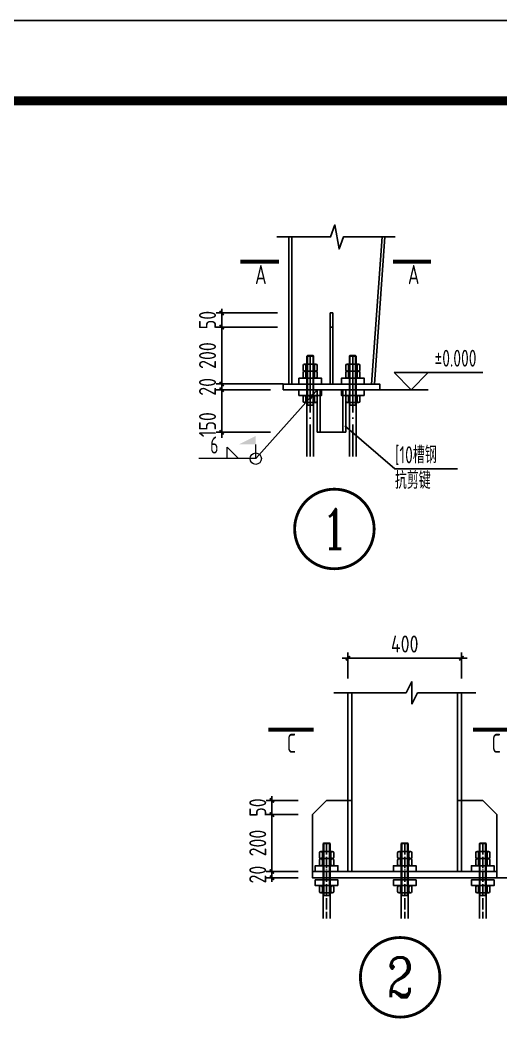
# Model space of a CAD drawing. Extents: x -89996 to 1006241, y -2176 to 440573.
# Drawn here: x 853524 to 861979, y 63825 to 81824 of the extents above; entities that cross this region are included whole.
import ezdxf
from ezdxf.enums import TextEntityAlignment as Align

# ---------------------------------------------------------------- set-up
doc = ezdxf.new("R2010")
doc.units = 0
doc.header["$LTSCALE"] = 1000
doc.header["$MEASUREMENT"] = 0
doc.linetypes.add('DOTE', pattern=[2.42, 2, -0.2, 0.02, -0.2])
for name, color, linetype in [('_TCH_MASK', 7, 'Continuous'), ('AXIS_DIM', 3, 'Continuous'), ('DIM_ELEV', 3, 'Continuous'), ('DIM_IDEN', 3, 'Continuous'), ('DOTE', 1, 'DOTE'), ('PUB_DIM', 3, 'Continuous'), ('PUB_TEXT', 7, 'Continuous'), ('PUB_TITLE', 4, 'Continuous'), ('THIN', 7, 'Continuous'), ('粗线', 5, 'Continuous'), ('钢柱', 2, 'Continuous'), ('锚栓', 7, 'Continuous')]:
    doc.layers.add(name, color=color, linetype=linetype)
doc.layers.add('焊缝标注', color=9, linetype='Continuous', lineweight=18)
doc.styles.add('_TCH_LABEL', font='COMPLEX', dxfattribs={"bigfont": 'GBCBIG'})
doc.styles.get("Standard").update_dxf_attribs({"font": 'gbenor.shx', "bigfont": 'gbcbig.shx'})
doc.styles.add('TSSD_Dimension', font='Tssdeng.shx', dxfattribs={"width": 0.8, "bigfont": 'hztxt.shx'})
doc.styles.add('TSSD_Label', font='tssdeng.shx', dxfattribs={"width": 0.7, "bigfont": 'hztxt.shx'})
doc.dimstyles.new('TSSD_20_100', dxfattribs={"dimtxt": 300, "dimasz": 75, "dimexe": 100, "dimexo": 250, "dimgap": 100, "dimtad": 1, "dimdec": 0, "dimlfac": 0.2, "dimzin": 0, "dimdsep": 46, "dimtxsty": 'TSSD_Dimension', "dimblk": 'ARCHTICK', "dimcen": 0, "dimdle": 100, "dimclrt": 7, "dimadec": 0, "dimazin": 0, "dimtfac": 1, "dimtdec": 0, "dimtix": 1, "dimtmove": 2, "dimatfit": 3, "dimfxl": 0, "dimtolj": 1, "dimtzin": 0, "dimarcsym": 0})
doc.dimstyles.new('TSSD_LEADER_STYLE_200.0', dxfattribs={"dimtxt": 0.18, "dimasz": 200, "dimexe": 0.18, "dimexo": 0.0625, "dimgap": 0.09, "dimtad": 0, "dimtih": 1, "dimtoh": 1, "dimdec": 4, "dimzin": 0, "dimdsep": 46, "dimtxsty": 'Standard', "dimcen": 0.09, "dimadec": 0, "dimazin": 0, "dimtfac": 1, "dimtdec": 4, "dimtofl": 0, "dimtmove": 0, "dimatfit": 3, "dimfxl": 0, "dimtolj": 1, "dimtzin": 0, "dimarcsym": 0})

# ---------------------------------------------------------------- blocks, each defined once
blk = doc.blocks.new('11')
at = {"layer": 'DOTE', "ltscale": 0.1}
blk.add_line((1874735, 407327.2), (1874735, 406972.2), dxfattribs=at)
at = {"layer": '锚栓', "ltscale": 0.1}
for p, q in [((1874723, 407325.2), (1874725, 407327.2)), ((1874723, 407325.2), (1874723, 407297.2)), ((1874723, 407325.2), (1874747, 407325.2)), ((1874725, 407327.2), (1874745, 407327.2)), ((1874725, 407325.2), (1874725, 407297.2)), ((1874747, 407325.2), (1874745, 407327.2)), ((1874745, 407325.2), (1874745, 407297.2)), ((1874747, 407325.2), (1874747, 407297.2)), ((1874710, 407277.2), (1874710, 407292.2)), ((1874715, 407297.2), (1874755, 407297.2)), ((1874720, 407277.2), (1874720, 407292.2)), ((1874725, 407297.2), (1874745, 407297.2)), ((1874750, 407292.2), (1874750, 407277.2)), ((1874760, 407292.2), (1874760, 407277.2)), ((1874710, 407267.2), (1874710, 407252.2)), ((1874715, 407272.2), (1874755, 407272.2)), ((1874715, 407247.2), (1874755, 407247.2)), ((1874720, 407267.2), (1874720, 407252.2)), ((1874745, 407272.2), (1874725, 407272.2)), ((1874725, 407247.2), (1874745, 407247.2)), ((1874750, 407252.2), (1874750, 407267.2)), ((1874760, 407252.2), (1874760, 407267.2)), ((1874710, 407167.2), (1874710, 407182.2)), ((1874715, 407187.2), (1874755, 407187.2)), ((1874720, 407167.2), (1874720, 407182.2)), ((1874725, 407187.2), (1874745, 407187.2)), ((1874750, 407182.2), (1874750, 407167.2)), ((1874760, 407182.2), (1874760, 407167.2)), ((1874715, 407162.2), (1874755, 407162.2)), ((1874745, 407162.2), (1874725, 407162.2))]:
    blk.add_line(p, q, dxfattribs=at)
at = {"layer": '锚栓', "color": 8, "ltscale": 0.1}
for p, q in [((1874723, 407297.2), (1874723, 406972.2)), ((1874725, 407297.2), (1874725, 407152.2)), ((1874745, 407297.2), (1874745, 407152.2)), ((1874747, 407297.2), (1874747, 406972.2)), ((1874723, 407152.2), (1874747, 407152.2))]:
    blk.add_line(p, q, dxfattribs=at)
at = {"layer": '锚栓', "ltscale": 0.1}
for points in [[(1874695, 407227.2), (1874775, 407227.2), (1874775, 407247.2), (1874695, 407247.2)], [(1874695, 407187.2), (1874775, 407187.2), (1874775, 407207.2), (1874695, 407207.2)]]:
    blk.add_lwpolyline(points, close=True, dxfattribs=at)
for centre, start, end in [((1874715, 407292.2), 90, 180), ((1874715, 407292.2), 0, 90), ((1874725, 407292.2), 90, 180), ((1874745, 407292.2), 0, 90), ((1874755, 407292.2), 90, 180), ((1874755, 407292.2), 0, 90), ((1874715, 407277.2), 180, 270), ((1874715, 407267.2), 90, 180), ((1874715, 407252.2), 180, 270), ((1874715, 407277.2), 270, 0), ((1874715, 407267.2), 0, 90), ((1874715, 407252.2), 270, 0), ((1874725, 407277.2), 180, 270), ((1874725, 407267.2), 90, 180), ((1874725, 407252.2), 180, 270), ((1874745, 407277.2), 270, 0), ((1874745, 407267.2), 0, 90), ((1874745, 407252.2), 270, 0), ((1874755, 407277.2), 180, 270), ((1874755, 407267.2), 90, 180), ((1874755, 407252.2), 180, 270), ((1874755, 407277.2), 270, 0), ((1874755, 407267.2), 0, 90), ((1874755, 407252.2), 270, 0), ((1874715, 407182.2), 90, 180), ((1874715, 407182.2), 0, 90), ((1874725, 407182.2), 90, 180), ((1874745, 407182.2), 0, 90), ((1874755, 407182.2), 90, 180), ((1874755, 407182.2), 0, 90), ((1874715, 407167.2), 180, 270), ((1874715, 407167.2), 270, 0), ((1874725, 407167.2), 180, 270), ((1874745, 407167.2), 270, 0), ((1874755, 407167.2), 180, 270), ((1874755, 407167.2), 270, 0)]:
    blk.add_arc(centre, 5, start, end, dxfattribs=at)
blk = doc.blocks.new('_ArchTick')
at = {"color": 0, "linetype": 'ByBlock', "const_width": 0.4}
blk.add_lwpolyline([(-0.5, -0.5), (0.5, 0.5)], dxfattribs=at)
blk = doc.blocks.new('*D950')
at = {"layer": 'AXIS_DIM', "color": 0, "lineweight": -2, "transparency": 16777216}
for p, q in [((857928, 75428), (856969, 75428)), ((857069, 75428), (857069, 75503)), ((857069, 75328), (857069, 75428)), ((857928, 75328), (856969, 75328)), ((857069, 75328), (857069, 75253))]:
    blk.add_line(p, q, dxfattribs=at)
at = {"layer": 'Defpoints', "color": 0, "transparency": 16777216}
for p in [(857069, 75428), (858178, 75428), (858178, 75328)]:
    blk.add_point(p, dxfattribs=at)
at = {"layer": 'AXIS_DIM', "color": 0, "lineweight": -2, "transparency": 16777216, "xscale": 75, "yscale": 75, "zscale": 75}
for p, rotation in [((857069, 75428), 270), ((857069, 75328), 90)]:
    blk.add_blockref('_ArchTick', p, dxfattribs=dict(at, rotation=rotation))
at = {"layer": 'AXIS_DIM', "color": 7, "transparency": 16777216, "insert": (856819, 75378), "char_height": 300, "attachment_point": 5, "rotation": 90, "style": 'TSSD_Dimension'}
blk.add_mtext('\\A1;20', dxfattribs=at)
blk = doc.blocks.new('*D951')
at = {"layer": 'AXIS_DIM', "color": 0, "lineweight": -2, "transparency": 16777216}
for p, q in [((857069, 74478), (857069, 75428)), ((857928, 75328), (856969, 75328)), ((857928, 74578), (856969, 74578))]:
    blk.add_line(p, q, dxfattribs=at)
at = {"layer": 'Defpoints', "color": 0, "transparency": 16777216}
for p in [(857069, 75328), (858178, 75328), (858178, 74578)]:
    blk.add_point(p, dxfattribs=at)
at = {"layer": 'AXIS_DIM', "color": 0, "lineweight": -2, "transparency": 16777216, "xscale": 75, "yscale": 75, "zscale": 75}
for p, rotation in [((857069, 75328), 90), ((857069, 74578), 270)]:
    blk.add_blockref('_ArchTick', p, dxfattribs=dict(at, rotation=rotation))
at = {"layer": 'AXIS_DIM', "color": 7, "transparency": 16777216, "insert": (856819, 74713), "char_height": 300, "attachment_point": 5, "rotation": 90, "style": 'TSSD_Dimension'}
blk.add_mtext('\\A1;150', dxfattribs=at)
blk = doc.blocks.new('*D952')
at = {"layer": '_TCH_MASK', "color": 0, "lineweight": -2, "transparency": 16777216}
for p, q in [((857069, 75328), (857069, 76528)), ((858053, 76428), (856969, 76428)), ((858153, 75428), (856969, 75428))]:
    blk.add_line(p, q, dxfattribs=at)
at = {"layer": 'Defpoints', "color": 0, "transparency": 16777216}
for p in [(857069, 76428), (858303, 76428), (858403, 75428)]:
    blk.add_point(p, dxfattribs=at)
at = {"layer": '_TCH_MASK', "color": 0, "lineweight": -2, "transparency": 16777216, "xscale": 75, "yscale": 75, "zscale": 75}
for p, rotation in [((857069, 76428), 90), ((857069, 75428), 270)]:
    blk.add_blockref('_ArchTick', p, dxfattribs=dict(at, rotation=rotation))
at = {"layer": '_TCH_MASK', "color": 7, "transparency": 16777216, "insert": (856819, 75928), "char_height": 300, "attachment_point": 5, "rotation": 90, "style": 'TSSD_Dimension'}
blk.add_mtext('\\A1;200', dxfattribs=at)
blk = doc.blocks.new('*D953')
at = {"layer": '_TCH_MASK', "color": 0, "lineweight": -2, "transparency": 16777216}
for p, q in [((858053, 76678), (856969, 76678)), ((857069, 76678), (857069, 76753)), ((857069, 76428), (857069, 76678)), ((858053, 76428), (856969, 76428)), ((857069, 76428), (857069, 76353))]:
    blk.add_line(p, q, dxfattribs=at)
at = {"layer": 'Defpoints', "color": 0, "transparency": 16777216}
for p in [(857069, 76678), (858303, 76678), (858303, 76428)]:
    blk.add_point(p, dxfattribs=at)
at = {"layer": '_TCH_MASK', "color": 0, "lineweight": -2, "transparency": 16777216, "xscale": 75, "yscale": 75, "zscale": 75}
for p, rotation in [((857069, 76678), 270), ((857069, 76428), 90)]:
    blk.add_blockref('_ArchTick', p, dxfattribs=dict(at, rotation=rotation))
at = {"layer": '_TCH_MASK', "color": 7, "transparency": 16777216, "insert": (856819, 76553), "char_height": 300, "attachment_point": 5, "rotation": 90, "style": 'TSSD_Dimension'}
blk.add_mtext('\\A1;50', dxfattribs=at)
blk = doc.blocks.new('*D1617')
at = {"layer": 'AXIS_DIM', "color": 0, "lineweight": -2, "transparency": 16777216}
for p, q in [((857953, 66752), (857953, 67952)), ((858416, 67852), (857853, 67852)), ((858416, 66852), (857853, 66852))]:
    blk.add_line(p, q, dxfattribs=at)
at = {"layer": 'Defpoints', "color": 0, "transparency": 16777216}
for p in [(857953, 67852), (858666, 67852), (858666, 66852)]:
    blk.add_point(p, dxfattribs=at)
at = {"layer": 'AXIS_DIM', "color": 0, "lineweight": -2, "transparency": 16777216, "xscale": 75, "yscale": 75, "zscale": 75}
for p, rotation in [((857953, 67852), 90), ((857953, 66852), 270)]:
    blk.add_blockref('_ArchTick', p, dxfattribs=dict(at, rotation=rotation))
at = {"layer": 'AXIS_DIM', "color": 7, "transparency": 16777216, "insert": (857703, 67352), "char_height": 300, "attachment_point": 5, "rotation": 90, "style": 'TSSD_Dimension'}
blk.add_mtext('\\A1;200', dxfattribs=at)
blk = doc.blocks.new('*D1618')
at = {"layer": 'AXIS_DIM', "color": 0, "lineweight": -2, "transparency": 16777216}
for p, q in [((859191, 70603), (861391, 70603)), ((859291, 70246), (859291, 70703)), ((861291, 70246), (861291, 70703))]:
    blk.add_line(p, q, dxfattribs=at)
at = {"layer": 'Defpoints', "color": 0, "transparency": 16777216}
for p in [(861291, 70603), (859291, 69996), (861291, 69996)]:
    blk.add_point(p, dxfattribs=at)
at = {"layer": 'AXIS_DIM', "color": 0, "lineweight": -2, "transparency": 16777216, "xscale": 75, "yscale": 75, "zscale": 75, "rotation": 180}
blk.add_blockref('_ArchTick', (859291, 70603), dxfattribs=at)
at = {"layer": 'AXIS_DIM', "color": 0, "lineweight": -2, "transparency": 16777216, "xscale": 75, "yscale": 75, "zscale": 75}
blk.add_blockref('_ArchTick', (861291, 70603), dxfattribs=at)
at = {"layer": 'AXIS_DIM', "color": 7, "transparency": 16777216, "insert": (860291, 70853), "char_height": 300, "attachment_point": 5, "style": 'TSSD_Dimension'}
blk.add_mtext('\\A1;400', dxfattribs=at)
blk = doc.blocks.new('锚栓')
at = {"layer": 'DOTE', "ltscale": 0.1}
blk.add_line((0, 500), (0, -825), dxfattribs=at)
at = {"layer": '锚栓', "ltscale": 0.1}
for p, q in [((-60, 490), (-50, 500)), ((60, 490), (-60, 490)), ((-60, 490), (-60, 350)), ((50, 500), (-50, 500)), ((-50, 490), (-50, 350)), ((60, 490), (50, 500)), ((50, 490), (50, 350)), ((60, 490), (60, 350)), ((-125, 325), (-125, 250)), ((-125, 125), (-125, 200)), ((100, 350), (-100, 350)), ((100, 225), (-100, 225)), ((-75, 325), (-75, 250)), ((-75, 125), (-75, 200)), ((50, 350), (-50, 350)), ((-50, 225), (50, 225)), ((75, 250), (75, 325)), ((75, 200), (75, 125)), ((125, 250), (125, 325)), ((125, 200), (125, 125)), ((100, 100), (-100, 100)), ((50, 100), (-50, 100)), ((-125, -275), (-125, -350)), ((100, -250), (-100, -250)), ((-75, -275), (-75, -350)), ((50, -250), (-50, -250)), ((75, -350), (75, -275)), ((125, -350), (125, -275)), ((100, -375), (-100, -375)), ((-50, -375), (50, -375))]:
    blk.add_line(p, q, dxfattribs=at)
at = {"layer": '锚栓', "color": 8, "ltscale": 0.1}
for p, q in [((-60, 350), (-60, -825)), ((-50, 350), (-50, -425)), ((50, 350), (50, -425)), ((60, 350), (60, -825)), ((60, -425), (-60, -425))]:
    blk.add_line(p, q, dxfattribs=at)
at = {"layer": '锚栓', "ltscale": 0.1}
for points in [[(200, 0), (-200, 0), (-200, 100), (200, 100)], [(200, -250), (-200, -250), (-200, -150), (200, -150)]]:
    blk.add_lwpolyline(points, close=True, dxfattribs=at)
for centre, start, end in [((-100, 325), 90, 180), ((-100, 250), 180, 270), ((-100, 200), 90, 180), ((-100, 325), 0, 90), ((-100, 250), 270, 0), ((-100, 200), 0, 90), ((-50, 325), 90, 180), ((-50, 250), 180, 270), ((-50, 200), 90, 180), ((50, 325), 0, 90), ((50, 250), 270, 0), ((50, 200), 0, 90), ((100, 325), 90, 180), ((100, 250), 180, 270), ((100, 200), 90, 180), ((100, 325), 0, 90), ((100, 250), 270, 0), ((100, 200), 0, 90), ((-100, 125), 180, 270), ((-100, 125), 270, 0), ((-50, 125), 180, 270), ((50, 125), 270, 0), ((100, 125), 180, 270), ((100, 125), 270, 0), ((-100, -275), 90, 180), ((-100, -350), 180, 270), ((-100, -275), 0, 90), ((-100, -350), 270, 0), ((-50, -275), 90, 180), ((-50, -350), 180, 270), ((50, -275), 0, 90), ((50, -350), 270, 0), ((100, -275), 90, 180), ((100, -350), 180, 270), ((100, -275), 0, 90), ((100, -350), 270, 0)]:
    blk.add_arc(centre, 25, start, end, dxfattribs=at)
blk = doc.blocks.new('*D1619')
at = {"layer": 'AXIS_DIM', "color": 0, "lineweight": -2, "transparency": 16777216}
for p, q in [((858416, 68102), (857853, 68102)), ((857953, 68102), (857953, 68177)), ((857953, 67852), (857953, 68102)), ((858416, 67852), (857853, 67852)), ((857953, 67852), (857953, 67777))]:
    blk.add_line(p, q, dxfattribs=at)
at = {"layer": 'Defpoints', "color": 0, "transparency": 16777216}
for p in [(857953, 68102), (858666, 68102), (858666, 67852)]:
    blk.add_point(p, dxfattribs=at)
at = {"layer": 'AXIS_DIM', "color": 0, "lineweight": -2, "transparency": 16777216, "xscale": 75, "yscale": 75, "zscale": 75}
for p, rotation in [((857953, 68102), 270), ((857953, 67852), 90)]:
    blk.add_blockref('_ArchTick', p, dxfattribs=dict(at, rotation=rotation))
at = {"layer": 'AXIS_DIM', "color": 7, "transparency": 16777216, "insert": (857703, 67977), "char_height": 300, "attachment_point": 5, "rotation": 90, "style": 'TSSD_Dimension'}
blk.add_mtext('\\A1;50', dxfattribs=at)
blk = doc.blocks.new('*D1620')
at = {"layer": 'AXIS_DIM', "color": 0, "lineweight": -2, "transparency": 16777216}
for p, q in [((858416, 66852), (857853, 66852)), ((857953, 66852), (857953, 66927)), ((857953, 66742), (857953, 66852)), ((858416, 66742), (857853, 66742)), ((857953, 66742), (857953, 66667))]:
    blk.add_line(p, q, dxfattribs=at)
at = {"layer": 'Defpoints', "color": 0, "transparency": 16777216}
for p in [(857953, 66852), (858666, 66852), (858666, 66742)]:
    blk.add_point(p, dxfattribs=at)
at = {"layer": 'AXIS_DIM', "color": 0, "lineweight": -2, "transparency": 16777216, "xscale": 75, "yscale": 75, "zscale": 75}
for p, rotation in [((857953, 66852), 270), ((857953, 66742), 90)]:
    blk.add_blockref('_ArchTick', p, dxfattribs=dict(at, rotation=rotation))
at = {"layer": 'AXIS_DIM', "color": 7, "transparency": 16777216, "insert": (857703, 66797), "char_height": 300, "attachment_point": 5, "rotation": 90, "style": 'TSSD_Dimension'}
blk.add_mtext('\\A1;20', dxfattribs=at)

msp = doc.modelspace()

# ---------------------------------------------------------------- linework, layer by layer
at = {"layer": '_TCH_MASK'}
msp.add_lwpolyline([(858038.32, 78015.85), (858985.93, 78015.85), (859062.36, 78225.85), (859136.42, 77805.85), (859210.93, 78015.85), (860123.87, 78015.85)], dxfattribs=at)
at = {"layer": 'DIM_ELEV'}
for p, q in [((860103.58, 75627.72), (861668.58, 75627.72)), ((860403.58, 75327.72), (860103.58, 75627.72)), ((860403.58, 75327.72), (860703.58, 75627.72)), ((859702.58, 75327.72), (860703.58, 75327.72)), ((861588.65, 66742.31), (862589.65, 66742.31))]:
    msp.add_line(p, q, dxfattribs=at)
at = {"layer": 'DIM_IDEN', "const_width": 50}
for points in [[(859753.09, 72877.34, 1), (858353.09, 72877.34, 1)], [(860911.21, 64989.68, 1), (859511.21, 64989.68, 1)]]:
    msp.add_lwpolyline(points, format="xyb", close=True, dxfattribs=at)
at = {"layer": 'PUB_DIM'}
for p, q in [((860316.44, 69995.55), (860416.44, 70195.55)), ((860416.44, 70195.55), (860416.44, 69795.55)), ((860316.44, 69995.55), (859041.44, 69995.55)), ((860516.44, 69995.55), (860416.44, 69795.55)), ((860516.44, 69995.55), (861541.44, 69995.55))]:
    msp.add_line(p, q, dxfattribs=at)
at = {"layer": 'PUB_TEXT'}
for q in [(859238.45, 74689.59), (861222.66, 73933.38)]:
    msp.add_line((860119.66, 73933.38), q, dxfattribs=at)
at = {"layer": 'PUB_TITLE'}
msp.add_lwpolyline([(802635.37, 18823.61), (891735.37, 18823.61), (891735.37, 81823.61), (802635.37, 81823.61)], close=True, dxfattribs=at)
at = {"layer": 'PUB_TITLE', "const_width": 159.09}
msp.add_lwpolyline([(804933.35, 19530.68), (804933.35, 80409.47), (890321.23, 80409.47), (890321.23, 19530.68)], close=True, dxfattribs=at)
at = {"layer": '焊缝标注'}
for p, q in [((857667.24, 74114.48), (857667.24, 74364.48)), ((857167.24, 74114.48), (857167.24, 74314.48)), ((857367.24, 74114.48), (857167.24, 74314.48)), ((857667.24, 74114.48), (856667.24, 74114.48))]:
    msp.add_line(p, q, dxfattribs=at)
msp.add_circle((857667.24, 74114.48), 100, dxfattribs=at)
msp.add_solid([(857667.24, 74364.48), (857367.24, 74364.48), (857667.24, 74514.48)], dxfattribs=at)
at = {"layer": '粗线', "linetype": 'ByBlock', "const_width": 70}
for points in [[(857394.36, 77580.3), (858077.11, 77580.3)], [(860752.9, 77580.3), (860084.74, 77580.3)], [(857891.03, 69349.31), (858691.03, 69349.31)], [(862291.44, 69349.31), (861491.44, 69349.31)]]:
    msp.add_lwpolyline(points, dxfattribs=at)
at = {"layer": '钢柱'}
for p, q in [((858252.58, 75427.72), (858252.58, 78015.85)), ((858302.58, 75427.72), (858302.58, 78015.85)), ((859708.17, 75427.72), (859894.28, 78015.85)), ((859758.17, 75427.72), (859944.28, 78015.85)), ((859027.58, 76677.72), (858977.58, 76677.72)), ((858977.58, 75427.72), (858977.58, 76677.72)), ((859027.58, 75427.72), (859027.58, 76677.72)), ((859027.58, 76427.72), (858977.58, 76427.72)), ((858752.58, 75327.72), (858752.58, 74577.72)), ((858802.58, 75327.72), (858802.58, 74577.72)), ((859202.58, 75327.72), (859202.58, 74577.72)), ((859252.58, 75327.72), (859252.58, 74577.72)), ((858752.58, 74577.72), (859252.58, 74577.72)), ((859291.44, 69995.55), (859291.44, 66852.31)), ((859361.44, 69995.55), (859361.44, 66852.31)), ((861221.44, 69995.55), (861221.44, 66852.31)), ((861291.44, 69995.55), (861291.44, 66852.31)), ((858666.44, 67852.31), (858916.44, 68102.31)), ((858916.44, 68102.31), (859291.44, 68102.31)), ((859291.44, 68102.31), (859361.44, 68102.31)), ((861291.44, 68102.31), (861221.44, 68102.31)), ((861666.44, 68102.31), (861291.44, 68102.31)), ((861916.44, 67852.31), (861666.44, 68102.31)), ((858666.44, 66852.31), (858666.44, 67852.31)), ((861916.44, 66852.31), (861916.44, 67852.31))]:
    msp.add_line(p, q, dxfattribs=at)
for points in [[(858152.58, 75427.72), (859852.74, 75427.72), (859852.74, 75327.72), (858152.58, 75327.72)], [(858666.44, 66852.31), (861916.44, 66852.31), (861916.44, 66742.31), (858666.44, 66742.31)]]:
    msp.add_lwpolyline(points, close=True, dxfattribs=at)

# ---------------------------------------------------------------- block references
at = {"layer": '钢柱', "yscale": 5, "zscale": 5}
for p, xscale in [((-8515047.6, -1960708.29), 5), ((10233052.76, -1960708.29), -5)]:
    msp.add_blockref('11', p, dxfattribs=dict(at, xscale=xscale))
at = {"layer": '钢柱'}
msp.add_blockref('锚栓', (858916.44, 66852.31), dxfattribs=at)
at = {"layer": '钢柱', "xscale": -1}
for p in [(860291.44, 66852.31), (861666.44, 66852.31)]:
    msp.add_blockref('锚栓', p, dxfattribs=at)

# ---------------------------------------------------------------- texts
at = {"layer": 'PUB_TEXT', "style": 'TSSD_Dimension', "width": 0.7}
for s, height, p in [('%%P0.000', 297.5, (860817.52, 75732.72)), ('6', 300, (856865.87, 74204.48)), ('[10槽钢', 300, (860119.66, 74032.17)), ('抗剪键', 300, (860119.66, 73583.38))]:
    msp.add_text(s, height=height, dxfattribs=at).set_placement(p)
at = {"layer": 'PUB_TEXT', "style": '_TCH_LABEL', "width": 1.555556}
msp.add_text('1', height=698.92, dxfattribs=at).set_placement((858820.11, 72527.88), (859286.06, 72527.88), align=Align.FIT)
at = {"layer": 'PUB_TEXT', "style": '_TCH_LABEL'}
msp.add_text('2', height=698.92, dxfattribs=at).set_placement((859978.23, 64640.22), (860444.18, 64640.22), align=Align.FIT)
at = {"layer": 'THIN', "style": 'TSSD_Label', "width": 0.7}
for s, p in [('A', (857656.4, 77184.46)), ('A', (860347.78, 77184.46)), ('C', (858216.56, 68939.12)), ('C', (861823.52, 68939.12))]:
    msp.add_text(s, height=337.5, dxfattribs=at).set_placement(p)

# ---------------------------------------------------------------- dimensions: what is measured, and where the dimension line sits
at = {"layer": '_TCH_MASK', "color": 3}
for base, p1, p2, picture, middle in [((857069.1, 76677.72), (858303.02, 76427.72), (858303.02, 76677.72), '*D953', (856819.1, 76552.72)), ((857069.1, 76427.72), (858402.58, 75427.72), (858303.02, 76427.72), '*D952', (856819.1, 75927.72))]:
    dim = msp.add_linear_dim(base=base, p1=p1, p2=p2, angle=90, dimstyle='TSSD_20_100', dxfattribs=at)
    dim.commit()
    dim.dimension.update_dxf_attribs({"geometry": picture, "text_midpoint": middle})
at = {"layer": 'AXIS_DIM'}
for p1, p2, distance, picture, middle in [((858178.02, 75327.72), (858178.02, 75427.72), 1108.91, '*D950', (856819.1, 75377.72)), ((859291.44, 69995.55), (861291.44, 69995.55), 607.37, '*D1618', (860291.44, 70852.92)), ((858666.44, 67852.31), (858666.44, 68102.31), 713.09, '*D1619', (857703.36, 67977.31)), ((858666.44, 66852.31), (858666.44, 67852.31), 713.09, '*D1617', (857703.36, 67352.31))]:
    dim = msp.add_aligned_dim(p1=p1, p2=p2, distance=distance, dimstyle='TSSD_20_100', dxfattribs=at)
    dim.commit()
    dim.dimension.update_dxf_attribs({"geometry": picture, "text_midpoint": middle})
dim = msp.add_linear_dim(base=(857069.1, 75327.72), p1=(858178.02, 74577.72), p2=(858178.02, 75327.72), angle=90, dimstyle='TSSD_20_100', dxfattribs=at)
dim.commit()
dim.dimension.update_dxf_attribs({"geometry": '*D951', "text_midpoint": (856819.1, 74712.5), "dimtype": 129})
dim = msp.add_aligned_dim(p1=(858666.44, 66742.31), p2=(858666.44, 66852.31), distance=713.09, text='20', dimstyle='TSSD_20_100', dxfattribs=at)
dim.commit()
dim.dimension.update_dxf_attribs({"geometry": '*D1620', "text_midpoint": (857703.36, 66797.31)})

# ---------------------------------------------------------------- leaders
at = {"layer": '焊缝标注'}
msp.add_leader([(858752.58, 75327.72), (857667.53, 74115.14)], dimstyle='TSSD_LEADER_STYLE_200.0', dxfattribs=at)

doc.saveas('drawing.dxf')
